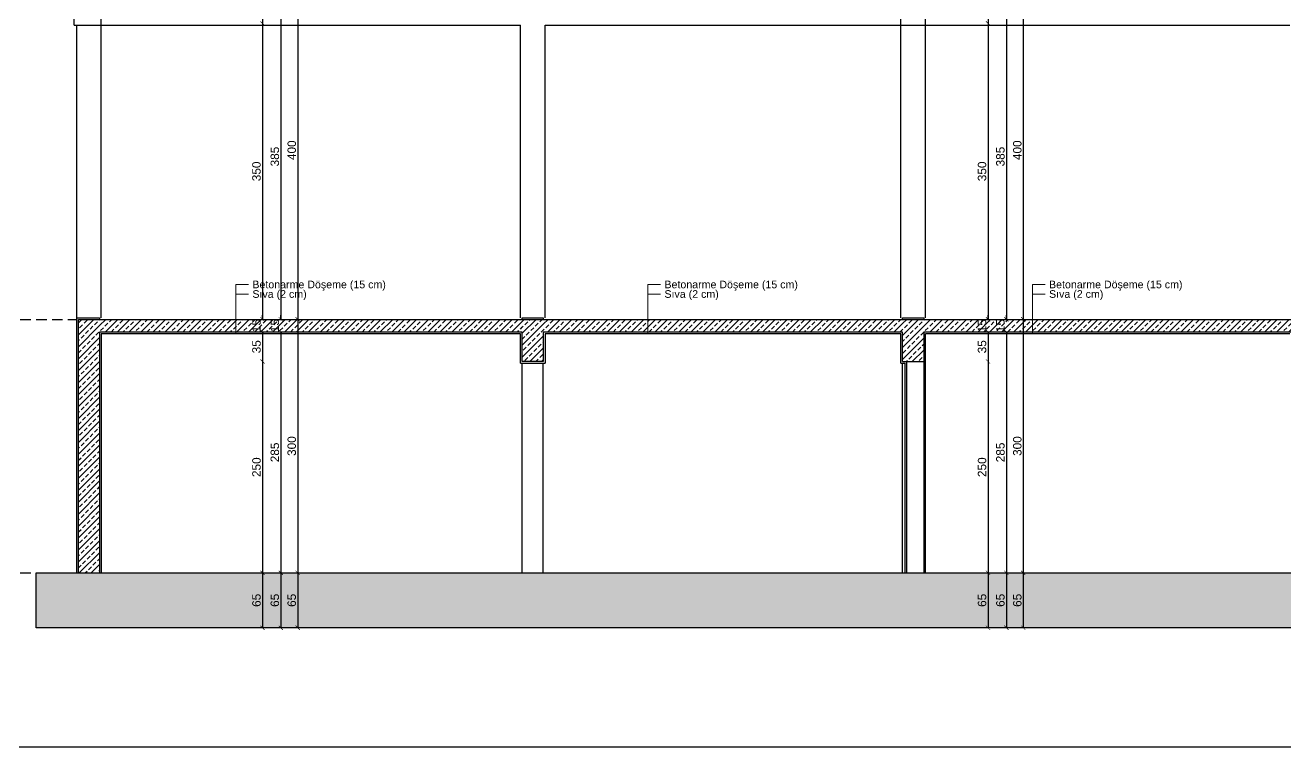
# Model space of a CAD drawing. Header units: millimetres. Extents: x 2232 to 85269, y -3593 to 5869.
# Drawn here: x 75888 to 77378, y 3734 to 4588 of the extents above; entities that cross this region are included whole.
import ezdxf

# ---------------------------------------------------------------- set-up
doc = ezdxf.new("R2010")
doc.units = ezdxf.units.MM
doc.linetypes.add('DASHED4', pattern=[18.75, 12.5, -6.25])
doc.layers.add('Standart', color=7, linetype='Continuous')
doc.layers.add('ölçü iç', color=170, linetype='Continuous', lineweight=9)
doc.layers.add('ÖLÇÜ İÇ', color=7, linetype='Continuous', lineweight=9)
doc.styles.add('arial_1_18', font='arial.ttf', dxfattribs={"height": 0.2})
doc.styles.get("Standard").update_dxf_attribs({"font": 'arial.ttf'})
doc.dimstyles.new('zulay iç ölçü', dxfattribs={"dimtxt": 10, "dimasz": 5, "dimexe": 0.18, "dimexo": 0, "dimgap": 2, "dimtad": 3, "dimdec": 0, "dimzin": 0, "dimdsep": 46, "dimtxsty": 'Standard', "dimblk": 'ARCHTICK', "dimcen": 0.09, "dimse1": 1, "dimse2": 1, "dimadec": 0, "dimazin": 0, "dimtfac": 1, "dimtdec": 0, "dimtix": 1, "dimtofl": 0, "dimtmove": 0, "dimatfit": 3, "dimldrblk": 'ARCHTICK', "dimfxl": 1, "dimtolj": 1, "dimtzin": 0, "dimarcsym": 0})
pattern_1 = [(45, (0, 0), (-7.071068, 7.071068), []), (45, (7.071, 0), (-7.071068, 7.071068), [5, -2.5])]

# ---------------------------------------------------------------- blocks, each defined once
blk = doc.blocks.new('IDE936Entity10961')
at = {"layer": 'Standart', "color": 123, "linetype": 'DASHED4', "lineweight": -3}
blk.add_lwpolyline([(-350, 50), (-2, 50)], dxfattribs=at)
blk = doc.blocks.new('IDE936Entity10962')
at = {"layer": 'Standart', "color": 123, "linetype": 'DASHED4', "lineweight": -3}
blk.add_lwpolyline([(-350, -250), (-50, -250)], dxfattribs=at)
blk = doc.blocks.new('IDE936Entity11032')
at = {"layer": 'Standart', "color": 173, "linetype": 'Continuous', "lineweight": 5}
for points in [[(673.8, 91.3), (673.8, 33)], [(673.8, 91.3), (688.8, 91.3)], [(673.8, 80), (688.8, 80)]]:
    blk.add_lwpolyline(points, dxfattribs=at)
at = {"layer": 'Standart', "color": 173, "linetype": 'Continuous', "lineweight": 5, "style": 'arial_1_18'}
for s, p in [('Betonarme Döşeme (15 cm)', (693.3, 86.8)), ('Sıva (2 cm)', (693.3, 75.5))]:
    blk.add_text(s, height=9, dxfattribs=at).set_placement(p)
blk = doc.blocks.new('IDE936Entity11033')
at = {"layer": 'Standart', "color": 173, "linetype": 'Continuous', "lineweight": 5}
for points in [[(1128.8, 91.3), (1128.8, 33)], [(1128.8, 91.3), (1143.8, 91.3)], [(1128.8, 80), (1143.8, 80)]]:
    blk.add_lwpolyline(points, dxfattribs=at)
at = {"layer": 'Standart', "color": 173, "linetype": 'Continuous', "lineweight": 5, "style": 'arial_1_18'}
for s, p in [('Betonarme Döşeme (15 cm)', (1148.3, 86.8)), ('Sıva (2 cm)', (1148.3, 75.5))]:
    blk.add_text(s, height=9, dxfattribs=at).set_placement(p)
blk = doc.blocks.new('IDE936Entity11038')
at = {"layer": 'Standart', "color": 173, "linetype": 'Continuous', "lineweight": 5}
for points in [[(186.3, 91.3), (186.3, 33)], [(186.3, 91.3), (201.3, 91.3)], [(186.3, 80), (201.3, 80)]]:
    blk.add_lwpolyline(points, dxfattribs=at)
at = {"layer": 'Standart', "color": 173, "linetype": 'Continuous', "lineweight": 5, "style": 'arial_1_18'}
for s, p in [('Betonarme Döşeme (15 cm)', (205.8, 86.8)), ('Sıva (2 cm)', (205.8, 75.5))]:
    blk.add_text(s, height=9, dxfattribs=at).set_placement(p)
blk = doc.blocks.new('IDE936Entity11101')
at = {"layer": 'Standart', "linetype": 'Continuous', "lineweight": -3}
h = blk.add_hatch(dxfattribs=at)
h.set_pattern_fill('ANSI33', color=171, scale=40, style=0)
h.set_pattern_definition(pattern_1)
h.paths.add_polyline_path([(975, 35), (550, 35), (550, 50), (975, 50)])
blk = doc.blocks.new('IDE936Entity11102')
at = {"layer": 'Standart', "linetype": 'Continuous', "lineweight": -3}
h = blk.add_hatch(dxfattribs=at)
h.set_pattern_fill('ANSI33', color=171, scale=40, style=0)
h.set_pattern_definition(pattern_1)
h.paths.add_polyline_path([(1435, 35), (1000, 35), (1000, 50), (1435, 50)])
blk = doc.blocks.new('IDE936Entity11107')
at = {"layer": 'Standart', "linetype": 'Continuous', "lineweight": -3}
h = blk.add_hatch(dxfattribs=at)
h.set_pattern_fill('ANSI33', color=171, scale=40, style=0)
h.set_pattern_definition(pattern_1)
h.paths.add_polyline_path([(525, 35), (25, 35), (25, 50), (525, 50)])
blk = doc.blocks.new('IDE936Entity11113')
at = {"layer": 'Standart', "linetype": 'Continuous', "lineweight": -3}
h = blk.add_hatch(dxfattribs=at)
h.set_pattern_fill('ANSI33', color=171, scale=40, style=0)
h.set_pattern_definition(pattern_1)
h.paths.add_polyline_path([(1000, 0), (975, 0), (975, 50), (1000, 50)])
blk = doc.blocks.new('IDE936Entity11114')
at = {"layer": 'Standart', "linetype": 'Continuous', "lineweight": -3}
h = blk.add_hatch(dxfattribs=at)
h.set_pattern_fill('ANSI33', color=171, scale=40, style=0)
h.set_pattern_definition(pattern_1)
h.paths.add_polyline_path([(550, 0), (525, 0), (525, 50), (550, 50)])
blk = doc.blocks.new('IDE936Entity11115')
at = {"layer": 'Standart', "linetype": 'Continuous', "lineweight": -3}
h = blk.add_hatch(dxfattribs=at)
h.set_pattern_fill('ANSI33', color=171, scale=40, style=0)
h.set_pattern_definition(pattern_1)
h.paths.add_polyline_path([(25, -250), (0, -250), (0, 50), (25, 50)])
blk = doc.blocks.new('IDE936Entity11116')
at = {"layer": 'Standart', "linetype": 'Continuous', "lineweight": -3}
h = blk.add_hatch(dxfattribs=at)
h.set_pattern_fill('ANSI33', color=171, scale=40, style=0)
h.set_pattern_definition(pattern_1)
h.paths.add_polyline_path([(3260, -315), (-50, -315), (-50, -250), (3260, -250)])
blk = doc.blocks.new('IDE936Entity11237')
at = {"layer": 'Standart', "color": 159, "linetype": 'Continuous', "lineweight": -3}
blk.add_lwpolyline([(-2, 52), (-2, 398)], dxfattribs=at)
blk = doc.blocks.new('IDE936Entity11238')
at = {"layer": 'Standart', "color": 159, "linetype": 'Continuous', "lineweight": -3}
blk.add_lwpolyline([(27, 52), (27, 398)], dxfattribs=at)
blk = doc.blocks.new('IDE936Entity11239')
at = {"layer": 'Standart', "color": 159, "linetype": 'Continuous', "lineweight": -3}
blk.add_lwpolyline([(523, 52), (523, 398)], dxfattribs=at)
blk = doc.blocks.new('IDE936Entity11240')
at = {"layer": 'Standart', "color": 159, "linetype": 'Continuous', "lineweight": -3}
blk.add_lwpolyline([(552, 52), (552, 398)], dxfattribs=at)
blk = doc.blocks.new('IDE936Entity11241')
at = {"layer": 'Standart', "color": 159, "linetype": 'Continuous', "lineweight": -3}
blk.add_lwpolyline([(973, 52), (973, 398)], dxfattribs=at)
blk = doc.blocks.new('IDE936Entity11242')
at = {"layer": 'Standart', "color": 159, "linetype": 'Continuous', "lineweight": -3}
blk.add_lwpolyline([(1002, 52), (1002, 398)], dxfattribs=at)
blk = doc.blocks.new('IDE936Entity11253')
at = {"layer": 'Standart', "color": 159, "linetype": 'Continuous', "lineweight": -3}
blk.add_lwpolyline([(27, 398), (523, 398)], dxfattribs=at)
blk = doc.blocks.new('IDE936Entity11254')
at = {"layer": 'Standart', "color": 159, "linetype": 'Continuous', "lineweight": -3}
blk.add_lwpolyline([(552, 398), (973, 398)], dxfattribs=at)
blk = doc.blocks.new('IDE936Entity11255')
at = {"layer": 'Standart', "color": 159, "linetype": 'Continuous', "lineweight": -3}
blk.add_lwpolyline([(1002, 398), (1433, 398)], dxfattribs=at)
blk = doc.blocks.new('IDE936Entity11265')
at = {"layer": 'Standart', "color": 159, "linetype": 'Continuous', "lineweight": -3}
blk.add_lwpolyline([(975, -250), (975, -2)], dxfattribs=at)
blk = doc.blocks.new('IDE936Entity11266')
at = {"layer": 'Standart', "color": 159, "linetype": 'Continuous', "lineweight": -3}
blk.add_lwpolyline([(525, -250), (525, -2)], dxfattribs=at)
blk = doc.blocks.new('IDE936Entity11267')
at = {"layer": 'Standart', "color": 159, "linetype": 'Continuous', "lineweight": -3}
blk.add_lwpolyline([(550, -250), (550, -2)], dxfattribs=at)
blk = doc.blocks.new('IDE936Entity11444')
at = {"layer": 'Standart', "color": 159, "linetype": 'Continuous', "lineweight": -3}
blk.add_lwpolyline([(975, 35), (550, 35)], dxfattribs=at)
blk = doc.blocks.new('IDE936Entity11445')
at = {"layer": 'Standart', "color": 159, "linetype": 'Continuous', "lineweight": -3}
blk.add_lwpolyline([(550, 50), (975, 50)], dxfattribs=at)
blk = doc.blocks.new('IDE936Entity11446')
at = {"layer": 'Standart', "color": 159, "linetype": 'Continuous', "lineweight": -3}
blk.add_lwpolyline([(975, 50), (1000, 50)], dxfattribs=at)
blk = doc.blocks.new('IDE936Entity11447')
at = {"layer": 'Standart', "color": 159, "linetype": 'Continuous', "lineweight": -3}
blk.add_lwpolyline([(1435, 35), (1000, 35)], dxfattribs=at)
blk = doc.blocks.new('IDE936Entity11448')
at = {"layer": 'Standart', "color": 159, "linetype": 'Continuous', "lineweight": -3}
blk.add_lwpolyline([(1000, 50), (1435, 50)], dxfattribs=at)
blk = doc.blocks.new('IDE936Entity11466')
at = {"layer": 'Standart', "color": 159, "linetype": 'Continuous', "lineweight": -3}
blk.add_lwpolyline([(525, 35), (25, 35)], dxfattribs=at)
blk = doc.blocks.new('IDE936Entity11467')
at = {"layer": 'Standart', "color": 159, "linetype": 'Continuous', "lineweight": -3}
blk.add_lwpolyline([(25, 50), (525, 50)], dxfattribs=at)
blk = doc.blocks.new('IDE936Entity11468')
at = {"layer": 'Standart', "color": 159, "linetype": 'Continuous', "lineweight": -3}
blk.add_lwpolyline([(525, 50), (550, 50)], dxfattribs=at)
blk = doc.blocks.new('IDE936Entity11483')
at = {"layer": 'Standart', "color": 159, "linetype": 'Continuous', "lineweight": -3}
blk.add_lwpolyline([(975, 0), (975, 35)], dxfattribs=at)
blk = doc.blocks.new('IDE936Entity11484')
at = {"layer": 'Standart', "color": 159, "linetype": 'Continuous', "lineweight": -3}
blk.add_lwpolyline([(975, 0), (980, 0)], dxfattribs=at)
blk = doc.blocks.new('IDE936Entity11485')
at = {"layer": 'Standart', "color": 159, "linetype": 'Continuous', "lineweight": -3}
blk.add_lwpolyline([(980, 0), (1000, 0)], dxfattribs=at)
blk = doc.blocks.new('IDE936Entity11486')
at = {"layer": 'Standart', "color": 159, "linetype": 'Continuous', "lineweight": -3}
blk.add_lwpolyline([(525, 0), (525, 35)], dxfattribs=at)
blk = doc.blocks.new('IDE936Entity11487')
at = {"layer": 'Standart', "color": 159, "linetype": 'Continuous', "lineweight": -3}
blk.add_lwpolyline([(550, 0), (525, 0)], dxfattribs=at)
blk = doc.blocks.new('IDE936Entity11488')
at = {"layer": 'Standart', "color": 159, "linetype": 'Continuous', "lineweight": -3}
blk.add_lwpolyline([(0, -250), (0, 50)], dxfattribs=at)
blk = doc.blocks.new('IDE936Entity11489')
at = {"layer": 'Standart', "color": 159, "linetype": 'Continuous', "lineweight": -3}
blk.add_lwpolyline([(0, 50), (25, 50)], dxfattribs=at)
blk = doc.blocks.new('IDE936Entity11511')
at = {"layer": 'Standart', "color": 159, "linetype": 'Continuous', "lineweight": -3}
blk.add_lwpolyline([(550, 35), (550, 0)], dxfattribs=at)
blk = doc.blocks.new('IDE936Entity11512')
at = {"layer": 'Standart', "color": 159, "linetype": 'Continuous', "lineweight": -3}
blk.add_lwpolyline([(1000, 35), (1000, 0)], dxfattribs=at)
blk = doc.blocks.new('IDE936Entity11517')
at = {"layer": 'Standart', "color": 159, "linetype": 'Continuous', "lineweight": -3}
blk.add_lwpolyline([(25, 35), (25, -250)], dxfattribs=at)
blk = doc.blocks.new('IDE936Entity11518')
at = {"layer": 'Standart', "color": 159, "linetype": 'Continuous', "lineweight": -3}
blk.add_lwpolyline([(-50, -315), (-50, -250)], dxfattribs=at)
blk = doc.blocks.new('IDE936Entity11519')
at = {"layer": 'Standart', "color": 159, "linetype": 'Continuous', "lineweight": -3}
blk.add_lwpolyline([(3260, -315), (-50, -315)], dxfattribs=at)
blk = doc.blocks.new('IDE936Entity11521')
at = {"layer": 'Standart', "color": 159, "linetype": 'Continuous', "lineweight": -3}
blk.add_lwpolyline([(-50, -250), (-2, -250)], dxfattribs=at)
blk = doc.blocks.new('IDE936Entity11522')
at = {"layer": 'Standart', "color": 159, "linetype": 'Continuous', "lineweight": -3}
blk.add_lwpolyline([(0, -250), (25, -250)], dxfattribs=at)
blk = doc.blocks.new('IDE936Entity11523')
at = {"layer": 'Standart', "color": 159, "linetype": 'Continuous', "lineweight": -3}
blk.add_lwpolyline([(25, -250), (27, -250)], dxfattribs=at)
blk = doc.blocks.new('IDE936Entity11524')
at = {"layer": 'Standart', "color": 159, "linetype": 'Continuous', "lineweight": -3}
blk.add_lwpolyline([(980, -250), (1000, -250)], dxfattribs=at)
blk = doc.blocks.new('IDE936Entity11525')
at = {"layer": 'Standart', "color": 159, "linetype": 'Continuous', "lineweight": -3}
blk.add_lwpolyline([(1000, -250), (1002, -250)], dxfattribs=at)
blk = doc.blocks.new('IDE936Entity11557')
at = {"layer": 'Standart', "color": 166, "linetype": 'Continuous', "lineweight": -3}
blk.add_lwpolyline([(980, -250), (980, 0)], dxfattribs=at)
blk = doc.blocks.new('IDE936Entity11558')
at = {"layer": 'Standart', "color": 166, "linetype": 'Continuous', "lineweight": -3}
blk.add_lwpolyline([(1000, 0), (1000, -250)], dxfattribs=at)
blk = doc.blocks.new('IDE936Entity11739')
at = {"layer": 'Standart', "color": 11, "linetype": 'Continuous', "lineweight": -3}
blk.add_lwpolyline([(1002, 398), (1002, 433)], dxfattribs=at)
blk = doc.blocks.new('IDE936Entity11740')
at = {"layer": 'Standart', "color": 11, "linetype": 'Continuous', "lineweight": -3}
blk.add_lwpolyline([(973, 398), (973, 433)], dxfattribs=at)
blk = doc.blocks.new('IDE936Entity11745')
at = {"layer": 'Standart', "color": 11, "linetype": 'Continuous', "lineweight": -3}
blk.add_lwpolyline([(27, 398), (27, 433)], dxfattribs=at)
blk = doc.blocks.new('IDE936Entity11746')
at = {"layer": 'Standart', "color": 11, "linetype": 'Continuous', "lineweight": -3}
blk.add_lwpolyline([(-5, 398), (-5, 452)], dxfattribs=at)
blk = doc.blocks.new('IDE936Entity11760')
at = {"layer": 'Standart', "color": 11, "linetype": 'Continuous', "lineweight": -3}
blk.add_lwpolyline([(975, 50), (975, 52)], dxfattribs=at)
blk = doc.blocks.new('IDE936Entity11761')
at = {"layer": 'Standart', "color": 11, "linetype": 'Continuous', "lineweight": -3}
blk.add_lwpolyline([(975, 52), (1000, 52)], dxfattribs=at)
blk = doc.blocks.new('IDE936Entity11762')
at = {"layer": 'Standart', "color": 11, "linetype": 'Continuous', "lineweight": -3}
blk.add_lwpolyline([(1000, 52), (1000, 50)], dxfattribs=at)
blk = doc.blocks.new('IDE936Entity11763')
at = {"layer": 'Standart', "color": 11, "linetype": 'Continuous', "lineweight": -3}
blk.add_lwpolyline([(525, 50), (525, 52)], dxfattribs=at)
blk = doc.blocks.new('IDE936Entity11764')
at = {"layer": 'Standart', "color": 11, "linetype": 'Continuous', "lineweight": -3}
blk.add_lwpolyline([(525, 52), (550, 52)], dxfattribs=at)
blk = doc.blocks.new('IDE936Entity11765')
at = {"layer": 'Standart', "color": 11, "linetype": 'Continuous', "lineweight": -3}
blk.add_lwpolyline([(550, 52), (550, 50)], dxfattribs=at)
blk = doc.blocks.new('IDE936Entity11788')
at = {"layer": 'Standart', "color": 11, "linetype": 'Continuous', "lineweight": -3}
blk.add_lwpolyline([(1433, 33), (1002, 33)], dxfattribs=at)
blk = doc.blocks.new('IDE936Entity11789')
at = {"layer": 'Standart', "color": 11, "linetype": 'Continuous', "lineweight": -3}
blk.add_lwpolyline([(1002, -250), (1002, 33)], dxfattribs=at)
blk = doc.blocks.new('IDE936Entity11790')
at = {"layer": 'Standart', "color": 11, "linetype": 'Continuous', "lineweight": -3}
blk.add_lwpolyline([(978, -250), (978, -2)], dxfattribs=at)
blk = doc.blocks.new('IDE936Entity11791')
at = {"layer": 'Standart', "color": 11, "linetype": 'Continuous', "lineweight": -3}
blk.add_lwpolyline([(973, -2), (975, -2)], dxfattribs=at)
blk = doc.blocks.new('IDE936Entity11792')
at = {"layer": 'Standart', "color": 11, "linetype": 'Continuous', "lineweight": -3}
blk.add_lwpolyline([(973, -2), (973, 33)], dxfattribs=at)
blk = doc.blocks.new('IDE936Entity11793')
at = {"layer": 'Standart', "color": 11, "linetype": 'Continuous', "lineweight": -3}
blk.add_lwpolyline([(973, 33), (552, 33)], dxfattribs=at)
blk = doc.blocks.new('IDE936Entity11794')
at = {"layer": 'Standart', "color": 11, "linetype": 'Continuous', "lineweight": -3}
blk.add_lwpolyline([(552, 33), (552, -2)], dxfattribs=at)
blk = doc.blocks.new('IDE936Entity11795')
at = {"layer": 'Standart', "color": 11, "linetype": 'Continuous', "lineweight": -3}
blk.add_lwpolyline([(523, -2), (525, -2)], dxfattribs=at)
blk = doc.blocks.new('IDE936Entity11796')
at = {"layer": 'Standart', "color": 11, "linetype": 'Continuous', "lineweight": -3}
blk.add_lwpolyline([(523, -2), (523, 33)], dxfattribs=at)
blk = doc.blocks.new('IDE936Entity11797')
at = {"layer": 'Standart', "color": 11, "linetype": 'Continuous', "lineweight": -3}
blk.add_lwpolyline([(523, 33), (27, 33)], dxfattribs=at)
blk = doc.blocks.new('IDE936Entity11798')
at = {"layer": 'Standart', "color": 11, "linetype": 'Continuous', "lineweight": -3}
blk.add_lwpolyline([(27, 33), (27, -250)], dxfattribs=at)
blk = doc.blocks.new('IDE936Entity11808')
at = {"layer": 'Standart', "color": 11, "linetype": 'Continuous', "lineweight": -3}
blk.add_lwpolyline([(-2, -250), (-2, 52)], dxfattribs=at)
blk = doc.blocks.new('IDE936Entity11809')
at = {"layer": 'Standart', "color": 11, "linetype": 'Continuous', "lineweight": -3}
blk.add_lwpolyline([(-2, 52), (25, 52)], dxfattribs=at)
blk = doc.blocks.new('IDE936Entity11810')
at = {"layer": 'Standart', "color": 11, "linetype": 'Continuous', "lineweight": -3}
blk.add_lwpolyline([(25, 52), (25, 50)], dxfattribs=at)
blk = doc.blocks.new('IDE936Entity11871')
at = {"layer": 'Standart', "color": 159, "linetype": 'Continuous', "lineweight": -3}
blk.add_lwpolyline([(-2, -250), (0, -250)], dxfattribs=at)
blk = doc.blocks.new('IDE936Entity11872')
at = {"layer": 'Standart', "color": 159, "linetype": 'Continuous', "lineweight": -3}
blk.add_lwpolyline([(27, -250), (525, -250)], dxfattribs=at)
blk = doc.blocks.new('IDE936Entity11873')
at = {"layer": 'Standart', "color": 159, "linetype": 'Continuous', "lineweight": -3}
blk.add_lwpolyline([(525, -250), (550, -250)], dxfattribs=at)
blk = doc.blocks.new('IDE936Entity11874')
at = {"layer": 'Standart', "color": 159, "linetype": 'Continuous', "lineweight": -3}
blk.add_lwpolyline([(550, -250), (975, -250)], dxfattribs=at)
blk = doc.blocks.new('IDE936Entity11875')
at = {"layer": 'Standart', "color": 159, "linetype": 'Continuous', "lineweight": -3}
blk.add_lwpolyline([(975, -250), (978, -250)], dxfattribs=at)
blk = doc.blocks.new('IDE936Entity11876')
at = {"layer": 'Standart', "color": 159, "linetype": 'Continuous', "lineweight": -3}
blk.add_lwpolyline([(978, -250), (980, -250)], dxfattribs=at)
blk = doc.blocks.new('IDE936Entity11877')
at = {"layer": 'Standart', "color": 159, "linetype": 'Continuous', "lineweight": -3}
blk.add_lwpolyline([(1002, -250), (1435, -250)], dxfattribs=at)
blk = doc.blocks.new('IDE936Entity11936')
at = {"layer": 'Standart', "color": 11, "linetype": 'Continuous', "lineweight": -3}
blk.add_lwpolyline([(973, 398), (1002, 398)], dxfattribs=at)
blk = doc.blocks.new('IDE936Entity11938')
at = {"layer": 'Standart', "color": 11, "linetype": 'Continuous', "lineweight": -3}
blk.add_lwpolyline([(-5, 398), (27, 398)], dxfattribs=at)
blk = doc.blocks.new('IDE936Entity11945')
at = {"layer": 'Standart', "color": 11, "linetype": 'Continuous', "lineweight": -3}
blk.add_lwpolyline([(975, -2), (978, -2)], dxfattribs=at)
blk = doc.blocks.new('IDE936Entity11946')
at = {"layer": 'Standart', "color": 11, "linetype": 'Continuous', "lineweight": -3}
blk.add_lwpolyline([(525, -2), (550, -2)], dxfattribs=at)
blk = doc.blocks.new('IDE936Entity11947')
at = {"layer": 'Standart', "color": 11, "linetype": 'Continuous', "lineweight": -3}
blk.add_lwpolyline([(550, -2), (552, -2)], dxfattribs=at)
blk = doc.blocks.new('_ArchTick')
at = {"color": 0, "linetype": 'ByBlock', "const_width": 0.15}
blk.add_lwpolyline([(-0.5, -0.5), (0.5, 0.5)], dxfattribs=at)
blk = doc.blocks.new('*D2453')
at = {"layer": 'Defpoints', "color": 0, "transparency": 16777216}
for p in [(661246.2, -128078.5), (661246.2, -128143.5), (661246.2, -128143.5)]:
    blk.add_point(p, dxfattribs=at)
at = {"layer": 'ÖLÇÜ İÇ', "color": 0, "lineweight": -2, "transparency": 16777216}
blk.add_line((661246.2, -128078.5), (661246.2, -128143.5), dxfattribs=at)
at = {"layer": 'ÖLÇÜ İÇ', "color": 0, "lineweight": -2, "transparency": 16777216, "xscale": 5, "yscale": 5, "zscale": 5}
for p, rotation in [((661246.2, -128078.5), 90), ((661246.2, -128143.5), 270)]:
    blk.add_blockref('_ArchTick', p, dxfattribs=dict(at, rotation=rotation))
at = {"layer": 'ÖLÇÜ İÇ', "color": 0, "transparency": 16777216, "insert": (661239.2, -128111), "char_height": 10, "attachment_point": 5, "rotation": 90}
blk.add_mtext('\\A1;65', dxfattribs=at)
blk = doc.blocks.new('*D2465')
at = {"layer": 'Defpoints', "color": 0, "transparency": 16777216}
for p in [(661197.5, -127393.5), (661177.2, -127428.5), (661204.5, -127428.5)]:
    blk.add_point(p, dxfattribs=at)
at = {"layer": 'ÖLÇÜ İÇ', "color": 0, "lineweight": -2, "transparency": 16777216}
blk.add_line((661204.5, -127393.5), (661204.5, -127428.5), dxfattribs=at)
at = {"layer": 'ÖLÇÜ İÇ', "color": 0, "lineweight": -2, "transparency": 16777216, "xscale": 5, "yscale": 5, "zscale": 5}
for p, rotation in [((661204.5, -127393.5), 90), ((661204.5, -127428.5), 270)]:
    blk.add_blockref('_ArchTick', p, dxfattribs=dict(at, rotation=rotation))
at = {"layer": 'ÖLÇÜ İÇ', "color": 0, "transparency": 16777216, "insert": (661197.5, -127411), "char_height": 10, "attachment_point": 5, "rotation": 90}
blk.add_mtext('\\A1;35', dxfattribs=at)
blk = doc.blocks.new('*D2466')
at = {"layer": 'Defpoints', "color": 0, "transparency": 16777216}
for p in [(661177.2, -127428.5), (661187, -127778.5), (661204.5, -127778.5)]:
    blk.add_point(p, dxfattribs=at)
at = {"layer": 'ÖLÇÜ İÇ', "color": 0, "lineweight": -2, "transparency": 16777216}
blk.add_line((661204.5, -127428.5), (661204.5, -127778.5), dxfattribs=at)
at = {"layer": 'ÖLÇÜ İÇ', "color": 0, "lineweight": -2, "transparency": 16777216, "xscale": 5, "yscale": 5, "zscale": 5}
for p, rotation in [((661204.5, -127428.5), 90), ((661204.5, -127778.5), 270)]:
    blk.add_blockref('_ArchTick', p, dxfattribs=dict(at, rotation=rotation))
at = {"layer": 'ÖLÇÜ İÇ', "color": 0, "transparency": 16777216, "insert": (661197.5, -127603.5), "char_height": 10, "attachment_point": 5, "rotation": 90}
blk.add_mtext('\\A1;350', dxfattribs=at)
blk = doc.blocks.new('*D2467')
at = {"layer": 'Defpoints', "color": 0, "transparency": 16777216}
for p in [(661246.2, -127378.5), (661246.2, -127778.5), (661246.2, -127778.5)]:
    blk.add_point(p, dxfattribs=at)
at = {"layer": 'ÖLÇÜ İÇ', "color": 0, "lineweight": -2, "transparency": 16777216}
blk.add_line((661246.2, -127378.5), (661246.2, -127778.5), dxfattribs=at)
at = {"layer": 'ÖLÇÜ İÇ', "color": 0, "lineweight": -2, "transparency": 16777216, "xscale": 5, "yscale": 5, "zscale": 5}
for p, rotation in [((661246.2, -127378.5), 90), ((661246.2, -127778.5), 270)]:
    blk.add_blockref('_ArchTick', p, dxfattribs=dict(at, rotation=rotation))
at = {"layer": 'ÖLÇÜ İÇ', "color": 0, "transparency": 16777216, "insert": (661239.2, -127578.5), "char_height": 10, "attachment_point": 5, "rotation": 90}
blk.add_mtext('\\A1;400', dxfattribs=at)
blk = doc.blocks.new('*D2469')
at = {"layer": 'Defpoints', "color": 0, "transparency": 16777216}
for p in [(661178.9, -127393.5), (661226.2, -127778.5), (661226.2, -127778.5)]:
    blk.add_point(p, dxfattribs=at)
at = {"layer": 'ÖLÇÜ İÇ', "color": 0, "lineweight": -2, "transparency": 16777216}
blk.add_line((661226.2, -127393.5), (661226.2, -127778.5), dxfattribs=at)
at = {"layer": 'ÖLÇÜ İÇ', "color": 0, "lineweight": -2, "transparency": 16777216, "xscale": 5, "yscale": 5, "zscale": 5}
for p, rotation in [((661226.2, -127393.5), 90), ((661226.2, -127778.5), 270)]:
    blk.add_blockref('_ArchTick', p, dxfattribs=dict(at, rotation=rotation))
at = {"layer": 'ÖLÇÜ İÇ', "color": 0, "transparency": 16777216, "insert": (661219.2, -127586), "char_height": 10, "attachment_point": 5, "rotation": 90}
blk.add_mtext('\\A1;385', dxfattribs=at)
blk = doc.blocks.new('*D2470')
at = {"layer": 'Defpoints', "color": 0, "transparency": 16777216}
for p in [(661197.5, -127778.5), (661197.5, -127793.5), (661204.5, -127793.5)]:
    blk.add_point(p, dxfattribs=at)
at = {"layer": 'ÖLÇÜ İÇ', "color": 0, "lineweight": -2, "transparency": 16777216}
for p, q in [((661204.5, -127778.5), (661204.5, -127773.5)), ((661204.5, -127793.5), (661204.5, -127798.5))]:
    blk.add_line(p, q, dxfattribs=at)
at = {"layer": 'ÖLÇÜ İÇ', "color": 0, "lineweight": -2, "transparency": 16777216, "xscale": 5, "yscale": 5, "zscale": 5}
for p, rotation in [((661204.5, -127778.5), 270), ((661204.5, -127793.5), 90)]:
    blk.add_blockref('_ArchTick', p, dxfattribs=dict(at, rotation=rotation))
at = {"layer": 'ÖLÇÜ İÇ', "color": 0, "transparency": 16777216, "insert": (661197.5, -127786), "char_height": 10, "attachment_point": 5, "rotation": 90}
blk.add_mtext('\\A1;15', dxfattribs=at)
blk = doc.blocks.new('*D2477')
at = {"layer": 'Defpoints', "color": 0, "transparency": 16777216}
for p in [(661204.5, -128078.5), (661204.5, -128143.5), (661204.5, -128143.5)]:
    blk.add_point(p, dxfattribs=at)
at = {"layer": 'ÖLÇÜ İÇ', "color": 0, "lineweight": -2, "transparency": 16777216}
blk.add_line((661204.5, -128078.5), (661204.5, -128143.5), dxfattribs=at)
at = {"layer": 'ÖLÇÜ İÇ', "color": 0, "lineweight": -2, "transparency": 16777216, "xscale": 5, "yscale": 5, "zscale": 5}
for p, rotation in [((661204.5, -128078.5), 90), ((661204.5, -128143.5), 270)]:
    blk.add_blockref('_ArchTick', p, dxfattribs=dict(at, rotation=rotation))
at = {"layer": 'ÖLÇÜ İÇ', "color": 0, "transparency": 16777216, "insert": (661197.5, -128111), "char_height": 10, "attachment_point": 5, "rotation": 90}
blk.add_mtext('\\A1;65', dxfattribs=at)
blk = doc.blocks.new('*D2471')
at = {"layer": 'Defpoints', "color": 0, "transparency": 16777216}
for p in [(661197.5, -127793.5), (661177.2, -127828.5), (661204.5, -127828.5)]:
    blk.add_point(p, dxfattribs=at)
at = {"layer": 'ÖLÇÜ İÇ', "color": 0, "lineweight": -2, "transparency": 16777216}
blk.add_line((661204.5, -127793.5), (661204.5, -127828.5), dxfattribs=at)
at = {"layer": 'ÖLÇÜ İÇ', "color": 0, "lineweight": -2, "transparency": 16777216, "xscale": 5, "yscale": 5, "zscale": 5}
for p, rotation in [((661204.5, -127793.5), 90), ((661204.5, -127828.5), 270)]:
    blk.add_blockref('_ArchTick', p, dxfattribs=dict(at, rotation=rotation))
at = {"layer": 'ÖLÇÜ İÇ', "color": 0, "transparency": 16777216, "insert": (661197.5, -127811), "char_height": 10, "attachment_point": 5, "rotation": 90}
blk.add_mtext('\\A1;35', dxfattribs=at)
blk = doc.blocks.new('*D2472')
at = {"layer": 'Defpoints', "color": 0, "transparency": 16777216}
for p in [(661177.2, -127828.5), (661187, -128078.5), (661204.5, -128078.5)]:
    blk.add_point(p, dxfattribs=at)
at = {"layer": 'ÖLÇÜ İÇ', "color": 0, "lineweight": -2, "transparency": 16777216}
blk.add_line((661204.5, -127828.5), (661204.5, -128078.5), dxfattribs=at)
at = {"layer": 'ÖLÇÜ İÇ', "color": 0, "lineweight": -2, "transparency": 16777216, "xscale": 5, "yscale": 5, "zscale": 5}
for p, rotation in [((661204.5, -127828.5), 90), ((661204.5, -128078.5), 270)]:
    blk.add_blockref('_ArchTick', p, dxfattribs=dict(at, rotation=rotation))
at = {"layer": 'ÖLÇÜ İÇ', "color": 0, "transparency": 16777216, "insert": (661197.5, -127953.5), "char_height": 10, "attachment_point": 5, "rotation": 90}
blk.add_mtext('\\A1;250', dxfattribs=at)
blk = doc.blocks.new('*D2473')
at = {"layer": 'Defpoints', "color": 0, "transparency": 16777216}
for p in [(661246.2, -127778.5), (661246.2, -128078.5), (661246.2, -128078.5)]:
    blk.add_point(p, dxfattribs=at)
at = {"layer": 'ÖLÇÜ İÇ', "color": 0, "lineweight": -2, "transparency": 16777216}
blk.add_line((661246.2, -127778.5), (661246.2, -128078.5), dxfattribs=at)
at = {"layer": 'ÖLÇÜ İÇ', "color": 0, "lineweight": -2, "transparency": 16777216, "xscale": 5, "yscale": 5, "zscale": 5}
for p, rotation in [((661246.2, -127778.5), 90), ((661246.2, -128078.5), 270)]:
    blk.add_blockref('_ArchTick', p, dxfattribs=dict(at, rotation=rotation))
at = {"layer": 'ÖLÇÜ İÇ', "color": 0, "transparency": 16777216, "insert": (661239.2, -127928.5), "char_height": 10, "attachment_point": 5, "rotation": 90}
blk.add_mtext('\\A1;300', dxfattribs=at)
blk = doc.blocks.new('*D2474')
at = {"layer": 'Defpoints', "color": 0, "transparency": 16777216}
for p in [(661221, -127778.5), (661178.9, -127793.5), (661226.2, -127793.5)]:
    blk.add_point(p, dxfattribs=at)
at = {"layer": 'ÖLÇÜ İÇ', "color": 0, "lineweight": -2, "transparency": 16777216}
for p, q in [((661226.2, -127778.5), (661226.2, -127773.5)), ((661226.2, -127793.5), (661226.2, -127798.5))]:
    blk.add_line(p, q, dxfattribs=at)
at = {"layer": 'ÖLÇÜ İÇ', "color": 0, "lineweight": -2, "transparency": 16777216, "xscale": 5, "yscale": 5, "zscale": 5}
for p, rotation in [((661226.2, -127778.5), 270), ((661226.2, -127793.5), 90)]:
    blk.add_blockref('_ArchTick', p, dxfattribs=dict(at, rotation=rotation))
at = {"layer": 'ÖLÇÜ İÇ', "color": 0, "transparency": 16777216, "insert": (661219.2, -127786), "char_height": 10, "attachment_point": 5, "rotation": 90}
blk.add_mtext('\\A1;15', dxfattribs=at)
blk = doc.blocks.new('*D2475')
at = {"layer": 'Defpoints', "color": 0, "transparency": 16777216}
for p in [(661178.9, -127793.5), (661226.2, -128078.5), (661226.2, -128078.5)]:
    blk.add_point(p, dxfattribs=at)
at = {"layer": 'ÖLÇÜ İÇ', "color": 0, "lineweight": -2, "transparency": 16777216}
blk.add_line((661226.2, -127793.5), (661226.2, -128078.5), dxfattribs=at)
at = {"layer": 'ÖLÇÜ İÇ', "color": 0, "lineweight": -2, "transparency": 16777216, "xscale": 5, "yscale": 5, "zscale": 5}
for p, rotation in [((661226.2, -127793.5), 90), ((661226.2, -128078.5), 270)]:
    blk.add_blockref('_ArchTick', p, dxfattribs=dict(at, rotation=rotation))
at = {"layer": 'ÖLÇÜ İÇ', "color": 0, "transparency": 16777216, "insert": (661219.2, -127936), "char_height": 10, "attachment_point": 5, "rotation": 90}
blk.add_mtext('\\A1;285', dxfattribs=at)
blk = doc.blocks.new('*D2476')
at = {"layer": 'Defpoints', "color": 0, "transparency": 16777216}
for p in [(661226.2, -128078.5), (661226.2, -128143.5), (661226.2, -128143.5)]:
    blk.add_point(p, dxfattribs=at)
at = {"layer": 'ÖLÇÜ İÇ', "color": 0, "lineweight": -2, "transparency": 16777216}
blk.add_line((661226.2, -128078.5), (661226.2, -128143.5), dxfattribs=at)
at = {"layer": 'ÖLÇÜ İÇ', "color": 0, "lineweight": -2, "transparency": 16777216, "xscale": 5, "yscale": 5, "zscale": 5}
for p, rotation in [((661226.2, -128078.5), 90), ((661226.2, -128143.5), 270)]:
    blk.add_blockref('_ArchTick', p, dxfattribs=dict(at, rotation=rotation))
at = {"layer": 'ÖLÇÜ İÇ', "color": 0, "transparency": 16777216, "insert": (661219.2, -128111), "char_height": 10, "attachment_point": 5, "rotation": 90}
blk.add_mtext('\\A1;65', dxfattribs=at)
blk = doc.blocks.new('DFGFDGHN')
at = {"layer": 'ÖLÇÜ İÇ'}
for base, p1, p2, picture, middle in [((661246.2, -127778.5), (661246.2, -127378.5), (661246.2, -127778.5), '*D2467', (661239.2, -127578.5)), ((661204.5, -127428.5), (661197.5, -127393.5), (661177.2, -127428.5), '*D2465', (661197.5, -127411)), ((661204.5, -127778.5), (661177.2, -127428.5), (661187, -127778.5), '*D2466', (661197.5, -127603.5)), ((661226.2, -127793.5), (661221, -127778.5), (661178.9, -127793.5), '*D2474', (661219.2, -127786)), ((661204.5, -127793.5), (661197.5, -127778.5), (661197.5, -127793.5), '*D2470', (661197.5, -127786)), ((661246.2, -128078.5), (661246.2, -127778.5), (661246.2, -128078.5), '*D2473', (661239.2, -127928.5)), ((661204.5, -127828.5), (661197.5, -127793.5), (661177.2, -127828.5), '*D2471', (661197.5, -127811)), ((661204.5, -128078.5), (661177.2, -127828.5), (661187, -128078.5), '*D2472', (661197.5, -127953.5)), ((661204.5, -128143.5), (661204.5, -128078.5), (661204.5, -128143.5), '*D2477', (661197.5, -128111)), ((661226.2, -128143.5), (661226.2, -128078.5), (661226.2, -128143.5), '*D2476', (661219.2, -128111)), ((661246.2, -128143.5), (661246.2, -128078.5), (661246.2, -128143.5), '*D2453', (661239.2, -128111))]:
    dim = blk.add_linear_dim(base=base, p1=p1, p2=p2, angle=90, dimstyle='zulay iç ölçü', dxfattribs=at)
    dim.commit()
    dim.dimension.update_dxf_attribs({"geometry": picture, "text_midpoint": middle})
for base, p1, p2, picture, middle in [((661226.2, -127778.5), (661178.9, -127393.5), (661226.2, -127778.5), '*D2469', (661219.2, -127586)), ((661226.2, -128078.5), (661178.9, -127793.5), (661226.2, -128078.5), '*D2475', (661219.2, -127936))]:
    dim = blk.add_linear_dim(base=base, p1=p1, p2=p2, angle=90, dimstyle='zulay iç ölçü', override={"dimtmove": 1}, dxfattribs=at)
    dim.commit()
    dim.dimension.update_dxf_attribs({"geometry": picture, "text_midpoint": middle})

msp = doc.modelspace()

# ---------------------------------------------------------------- linework, layer by layer
msp.add_line((75050, 3734.4), (79990.7, 3734.4))

# ---------------------------------------------------------------- block references
at = {"layer": 'Standart'}
for name in ['IDE936Entity11746', 'IDE936Entity11745', 'IDE936Entity11740', 'IDE936Entity11739', 'IDE936Entity11938', 'IDE936Entity11237', 'IDE936Entity11238', 'IDE936Entity11253', 'IDE936Entity11239', 'IDE936Entity11240', 'IDE936Entity11254', 'IDE936Entity11241', 'IDE936Entity11936', 'IDE936Entity11242', 'IDE936Entity11255', 'IDE936Entity11038', 'IDE936Entity11032', 'IDE936Entity11033', 'IDE936Entity10961', 'IDE936Entity11808', 'IDE936Entity11809', 'IDE936Entity11115', 'IDE936Entity11488', 'IDE936Entity11489', 'IDE936Entity11810', 'IDE936Entity11107', 'IDE936Entity11467', 'IDE936Entity11763', 'IDE936Entity11764', 'IDE936Entity11114', 'IDE936Entity11468', 'IDE936Entity11765', 'IDE936Entity11101', 'IDE936Entity11445', 'IDE936Entity11760', 'IDE936Entity11761', 'IDE936Entity11113', 'IDE936Entity11446', 'IDE936Entity11762', 'IDE936Entity11102', 'IDE936Entity11448', 'IDE936Entity11466', 'IDE936Entity11517', 'IDE936Entity11797', 'IDE936Entity11798', 'IDE936Entity11796', 'IDE936Entity11486', 'IDE936Entity11444', 'IDE936Entity11511', 'IDE936Entity11793', 'IDE936Entity11794', 'IDE936Entity11792', 'IDE936Entity11483', 'IDE936Entity11447', 'IDE936Entity11512', 'IDE936Entity11788', 'IDE936Entity11789', 'IDE936Entity11795', 'IDE936Entity11487', 'IDE936Entity11266', 'IDE936Entity11946', 'IDE936Entity11267', 'IDE936Entity11947', 'IDE936Entity11791', 'IDE936Entity11484', 'IDE936Entity11265', 'IDE936Entity11945', 'IDE936Entity11790', 'IDE936Entity11485', 'IDE936Entity11557', 'IDE936Entity11558', 'IDE936Entity10962', 'IDE936Entity11116', 'IDE936Entity11518', 'IDE936Entity11521', 'IDE936Entity11871', 'IDE936Entity11522', 'IDE936Entity11523', 'IDE936Entity11872', 'IDE936Entity11873', 'IDE936Entity11874', 'IDE936Entity11875', 'IDE936Entity11876', 'IDE936Entity11524', 'IDE936Entity11525', 'IDE936Entity11877', 'IDE936Entity11519']:
    msp.add_blockref(name, (75950.8, 4190.1), dxfattribs=at)
at = {"layer": 'ölçü iç', "lineweight": 30}
for p in [(-585036, 132018.7), (-584177.6, 132018.7)]:
    msp.add_blockref('DFGFDGHN', p, dxfattribs=at)

doc.saveas('drawing.dxf')
